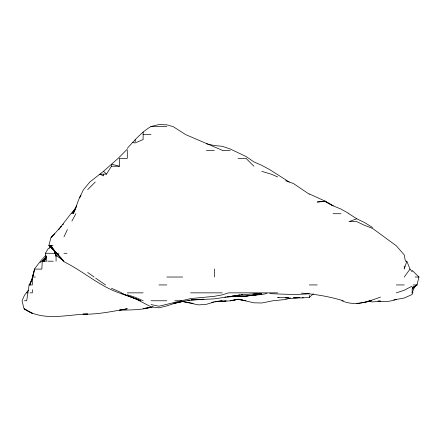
<?xml version="1.0" encoding="UTF-8"?>
<svg xmlns="http://www.w3.org/2000/svg" width="441" height="441" viewBox="0 0 441 441"><rect width="100%" height="100%" fill="white"/><g stroke="black" fill="none" stroke-linecap="round" stroke-linejoin="round"><path stroke-width="0.66" d="M45.892 257.461L42.27 261.199L41.845 269.109L34.398 269.109L32.673 277.025L34.095 271.75M24.415 300.768L26.692 300.768L29.112 284.941L32.006 279.588M63.984 261.199L56.073 255.289L54.893 253.283L55.213 251.265M393.714 299.891L404.265 298.028L412.181 294.439L412.181 289.059L416.949 284.941L418.95 277.025L412.181 270.432M48.99 245.372L56.073 253.018L48.901 245.372L50.98 237.456L54.684 233.818M34.613 269.721L32.331 277.025L32.331 284.941L29.112 284.941M32.331 277.317L29.944 284.941L32.088 279.588M372.612 227.545L364.701 222.617L356.786 218.775L349.007 221.63L356.786 221.63L364.701 225.384L372.612 228.438L396.354 245.835L404.265 254.964L405.406 261.199L406.828 261.199L404.265 269.109L404.265 266.033M46.222 256.326L44.431 261.199L46.151 257.544M40.241 262.445L42.127 261.199L46.955 261.199L45.401 253.283L54.464 253.283L55.153 251.442M54.464 253.283L55.153 251.519M412.181 292.708L414.97 286.132M63.984 236.927L67.374 229.546M32.959 275.807L32.331 277.025L35.33 277.025M71.9 221.106L75.869 213.714M32.331 276.524L33.273 274.809M46.123 256.679L43.411 261.199L45.781 258.161M45.401 253.283L48.157 248.724L50.853 246.861M80.863 195.606L79.81 197.298L83.272 189.977L89.771 182.061L103.552 171.268L118.21 158.325L127.295 149.119M103.552 174.151L103.552 175.882L99.727 174.151L106.452 174.151L111.463 166.235L111.463 164.19L119.379 166.235L119.379 158.325L127.295 158.325L127.295 150.409M80.863 195.457C77.269 201.024 76.53 207.965 73.189 213.714L76.69 205.804L71.9 213.554L74.077 210.969M404.265 277.025L409.992 269.109L406.828 261.199M34.398 269.109L40.241 261.414M28.301 290.217L24.415 295.382L22.05 300.768L23.974 308.678L24.415 308.678M412.181 289.059L413.415 287.515M127.295 148.319C134.439 140.459 141.517 132.228 150.69 126.666M59.535 228.537L58.642 229.546L70.924 213.714L74.231 210.175M60.423 227.534L61.316 226.531M40.478 261.199L45.886 255.262M61.365 226.299L51.2 237.456L52.529 236.095M62.672 224.904L63.548 223.978M87.726 189.597L95.245 182.061M49.574 248.189L50.517 247.252M297.432 297.449L293.474 297.625L301.39 297.962L309.306 297.41L313.413 293.761M42.27 261.199L44.232 259.468M416.949 284.941L412.181 287.775L417.197 284.941L413.283 284.941M412.181 286.082L404.265 290.25L396.36 292.852M136.203 142.493L143.121 139.554L143.121 131.925M341.957 300.768C354.801 306.611 368.235 301.589 380.528 297.063M356.786 303.673L364.701 302.394L369.712 300.768M290.432 297.973L285.564 299.494L272.913 300.768L261.822 302.989L253.911 302.813L238.079 299.169L245.995 300.768L238.079 299.389L230.169 300.768L238.079 299.279L230.169 300.878L222.253 301.291L225.638 300.999M396.354 299.456C390.395 301.49 384.023 302.217 377.81 300.988M153.01 306.732C142.068 310.144 130.685 309.918 119.379 310.166L127.295 308.761C112.692 311.346 98.007 314.499 83.106 314.201M151.031 304.56L158.947 306.219L190.6 298.596L214.343 296.313L222.253 294.869L228.603 292.852L277.648 292.852M182.69 301.401L174.774 303.358L173.456 303.342L182.69 301.55L193.241 303.375M151.031 126.495L158.947 124.577L166.858 124.831L173.247 126.666L185.584 134.582L222.253 150.282M302.052 297.802L303.369 297.488M364.701 302.394L371.642 300.768M211.702 302.383L213.681 301.92M175.435 303.006L182.028 301.49M181.367 301.556L190.6 300.161L203.792 299.23M267.097 293.486L261.822 294.5L253.911 295.222L261.822 294.086L245.995 296.132L232.148 296.479M240.058 294.836L238.079 295.194L253.911 293.838L261.822 293.767M241.381 294.599L242.699 294.356M300.073 297.51L293.474 298.684L285.564 297.587L277.648 297.57L278.971 297.438M230.169 296.479L238.079 295.321L214.343 298.866L191.262 299.99M187.954 300.398L189.939 300.128M288.199 297.647L285.564 297.962L288.199 297.758M259.187 293.491L253.911 294.097L260.504 293.48M214.999 301.534L216.322 301.396M217.639 301.258L222.253 300.768L214.343 301.975L206.427 304.301L198.516 304.907L182.69 301.572M226.316 300.971L214.999 301.738M227.528 296.688L228.851 296.584M309.306 293.728C296.132 294.952 282.918 294.141 269.738 293.634M224.893 297.085L226.211 296.997M227.528 296.914L238.079 296.346L232.148 296.457M191.262 299.759L193.241 299.66M196.537 299.489L203.13 299.219M227.528 296.865L238.079 296.093L232.148 296.264M232.148 296.286L245.995 296.132L253.911 294.941L245.995 296.132L236.762 296.137M83.106 314.108L87.726 314.031C66.839 314.527 43.069 321.759 24.415 308.926L32.331 313.391L24.415 309.069M151.031 126.666L166.858 126.666M143.121 134.582L151.031 134.582M206.427 150.409L214.343 150.409M222.451 150.409L230.169 150.409M238.079 158.325L245.995 158.325L253.911 166.235M111.463 166.235L119.379 166.235M333.043 213.714L340.959 213.714M48.901 245.372L53.008 245.372M54.893 253.283L58.956 253.283M63.984 253.283L66.977 253.283M48.157 261.199L53.267 261.199M166.858 277.025L182.69 277.025M415.119 277.025L418.95 277.025M158.947 284.941L166.858 284.941M309.306 284.941L317.217 284.941M396.354 284.941L404.265 284.941M26.857 292.852L27.921 292.852M30.043 292.852L32.331 292.852L32.331 289.66M127.295 292.852L143.121 292.852M190.6 292.852L222.253 292.852M412.181 292.852L413.107 292.852M151.031 300.768L166.858 300.768M174.774 300.768L181.46 300.768M173.456 303.259L174.774 303.259L166.858 305.894L158.947 307.818L151.031 306.853L135.205 298.579L118.998 292.852C98.977 285.79 82.941 271.033 63.984 261.761L56.806 253.283L61.74 258.724M379.166 300.994L380.528 301.104L372.612 301.931L368.654 301.423M301.39 293.1C315.574 294.213 329.675 296.606 343.274 300.768M132.449 142.493L135.205 142.983L135.205 139.803M206.427 143.76L214.343 145.552L222.253 146.302L230.169 148.964L245.995 156.483L253.911 161.897L261.822 165.358L269.738 169.62L289.263 182.061M261.822 171.378L271.221 174.151L277.648 176.962M285.564 180.749L293.474 183.522L309.306 194.255M127.295 294.715L135.205 297.306L143.198 300.768M122.89 293.816L140.646 300.768L121.628 293.375M121.788 292.852L111.463 288.282M333.043 205.804L325.133 201.107L317.217 202.028L325.133 201.438L333.043 205.804L340.959 209.051L348.87 213.51M135.205 298.48L140.624 300.768M309.306 193.913L325.133 201.107L325.133 201.438L333.043 205.749M348.87 213.714L356.786 218.775M95.636 278.139L105.537 284.941M87.726 272.488L94.115 277.025M103.552 171.268L106.452 174.151M63.057 260.267L56.101 253.283L56.073 252.544M409.992 269.109L412.181 271.816M56.073 252.886L50.792 245.372L56.073 253.239M56.073 261.199L56.073 256.535L55.23 253.283L56.073 255.289M55.252 253.283L56.073 256.535M309.306 295.349L309.306 297.41M214.343 268.977L214.343 277.025M56.073 252.213L56.073 252.842M151.031 307.223L143.121 308.678L151.031 307.239M58.201 254.975L56.101 253.283L58.212 254.975"/></g></svg>
